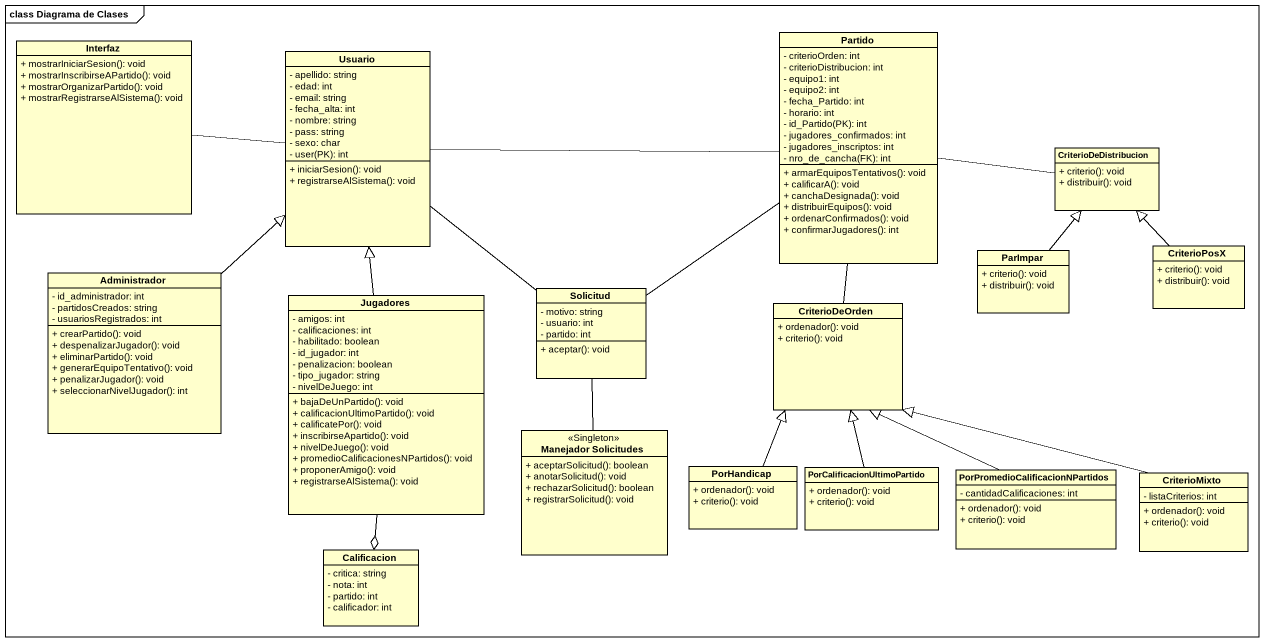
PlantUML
@startuml
mainframe class Diagrama de Clases
hide circle
hide empty members
skinparam classAttributeIconSize 0
class Partido {
  - criterioOrden: int
  - criterioDistribucion: int
  - equipo1: int
  - equipo2: int
  - fecha_Partido: int
  - horario: int
  {field} - id_Partido(PK): int
  - jugadores_confirmados: int
  - jugadores_inscriptos: int
  {field} - nro_de_cancha(FK): int
  + armarEquiposTentativos(): void
  + calificarA(): void
  + canchaDesignada(): void
  + distribuirEquipos(): void
  + ordenarConfirmados(): void
  + confirmarJugadores(): int
}
class Interfaz {
  + mostrarIniciarSesion(): void
  + mostrarInscribirseAPartido(): void
  + mostrarOrganizarPartido(): void
  + mostrarRegistrarseAlSistema(): void
}
class Usuario {
  - apellido: string
  - edad: int
  - email: string
  - fecha_alta: int
  - nombre: string
  - pass: string
  - sexo: char
  {field} - user(PK): int
  + iniciarSesion(): void
  + registrarseAlSistema(): void
}
class CriterioDeDistribucion {
  + criterio(): void
  + distribuir(): void
}
class Administrador {
  - id_administrador: int
  - partidosCreados: string
  - usuariosRegistrados: int
  + crearPartido(): void
  + despenalizarJugador(): void
  + eliminarPartido(): void
  + generarEquipoTentativo(): void
  + penalizarJugador(): void
  + seleccionarNivelJugador(): int
}
class ParImpar {
  + criterio(): void
  + distribuir(): void
}
class CriterioPosX {
  + criterio(): void
  + distribuir(): void
}
class Jugadores {
  - amigos: int
  - calificaciones: int
  - habilitado: boolean
  - id_jugador: int
  - penalizacion: boolean
  - tipo_jugador: string
  - nivelDeJuego: int
  + bajaDeUnPartido(): void
  + calificacionUltimoPartido(): void
  + calificatePor(): void
  + inscribirseApartido(): void
  + nivelDeJuego(): void
  + promedioCalificacionesNPartidos(): void
  + proponerAmigo(): void
  + registrarseAlSistema(): void
}
class Solicitud {
  - motivo: string
  - usuario: int
  - partido: int
  + aceptar(): void
}
class CriterioDeOrden {
  + ordenador(): void
  + criterio(): void
}
class "Manejador Solicitudes" as Manejador_Solicitudes <<Singleton>> {
  + aceptarSolicitud(): boolean
  + anotarSolicitud(): void
  + rechazarSolicitud(): boolean
  + registrarSolicitud(): void
}
class PorHandicap {
  + ordenador(): void
  + criterio(): void
}
class PorCalificacionUltimoPartido {
  + ordenador(): void
  + criterio(): void
}
class "PorPromedioCalificacionNPartidos" as PorPromedioCalificacionNPart {
  - cantidadCalificaciones: int
  + ordenador(): void
  + criterio(): void
}
class CriterioMixto {
  - listaCriterios: int
  + ordenador(): void
  + criterio(): void
}
class Calificacion {
  - critica: string
  - nota: int
  - partido: int
  - calificador: int
}
Partido -right- CriterioDeDistribucion
Partido -- CriterioDeOrden
Interfaz -right- Usuario
Usuario -right- Partido
Administrador -up-|> Usuario
ParImpar -up-|> CriterioDeDistribucion
CriterioPosX -up-|> CriterioDeDistribucion
Jugadores -up-|> Usuario
Jugadores --o Calificacion
Solicitud -up- Partido
Solicitud -up- Usuario
Manejador_Solicitudes -up- Solicitud
PorHandicap -up-|> CriterioDeOrden
PorCalificacionUltimoPartido -up-|> CriterioDeOrden
PorPromedioCalificacionNPart -up-|> CriterioDeOrden
CriterioMixto -left-|> CriterioDeOrden
@enduml
